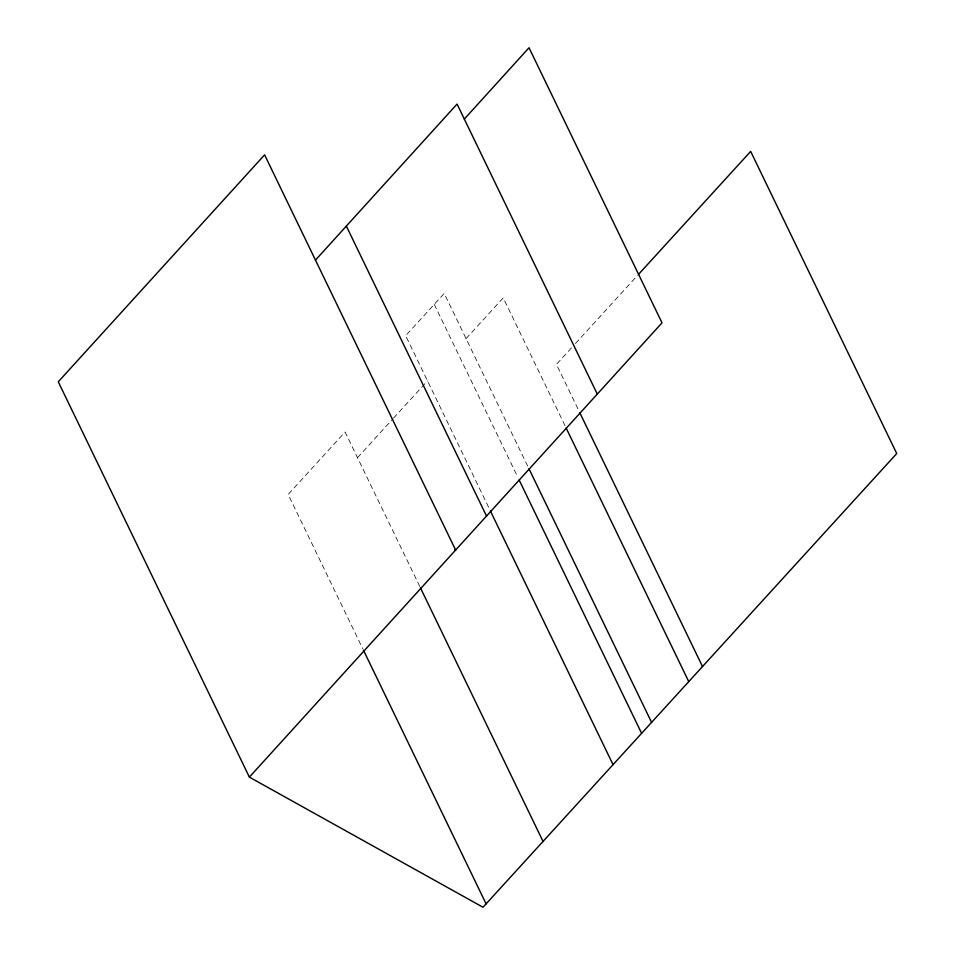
<?xml version="1.0" encoding="UTF-8"?>
<svg xmlns="http://www.w3.org/2000/svg" width="955" height="955" viewBox="0 0 955 955"><rect width="100%" height="100%" fill="white"/><g stroke="black" fill="none" stroke-linecap="round" stroke-linejoin="round"><path stroke-width="0.72" stroke-dasharray="4.78 3.58" d="M357.504 457.648L392.505 419.257M393.508 418.159L427.518 380.878M466.064 338.607L503.225 297.865L565.503 426.682M571.448 347.907L556.431 364.368L579.16 411.366M575.459 343.514L637.534 275.446M527.685 466.1L444.218 293.436L405.672 335.694L489.796 509.695M434.25 304.359L517.849 477.285M419.782 586.466L345.101 432.006L288.159 494.439L362.793 648.815"/><path stroke-width="1.43" d="M315.472 260.106L457.075 104.071L597.305 394.14M464.321 119.065L529.034 47.75L662.018 322.826L249.374 777.131L483.015 907.25L896.733 453.553L750.666 151.403L638.537 274.348M454.843 549.698L455.702 550.187L264.595 154.853L58.267 381.797L249.374 777.131M579.804 412.715L702.498 666.53M566.148 428.019L688.758 681.643M528.986 468.774L651.585 722.398M519.138 479.971L641.617 733.333M490.44 511.044L613.05 764.657M346.343 226.096L486.573 516.166M420.427 587.814L543.037 841.427M363.437 650.152L486.095 903.86"/></g></svg>
